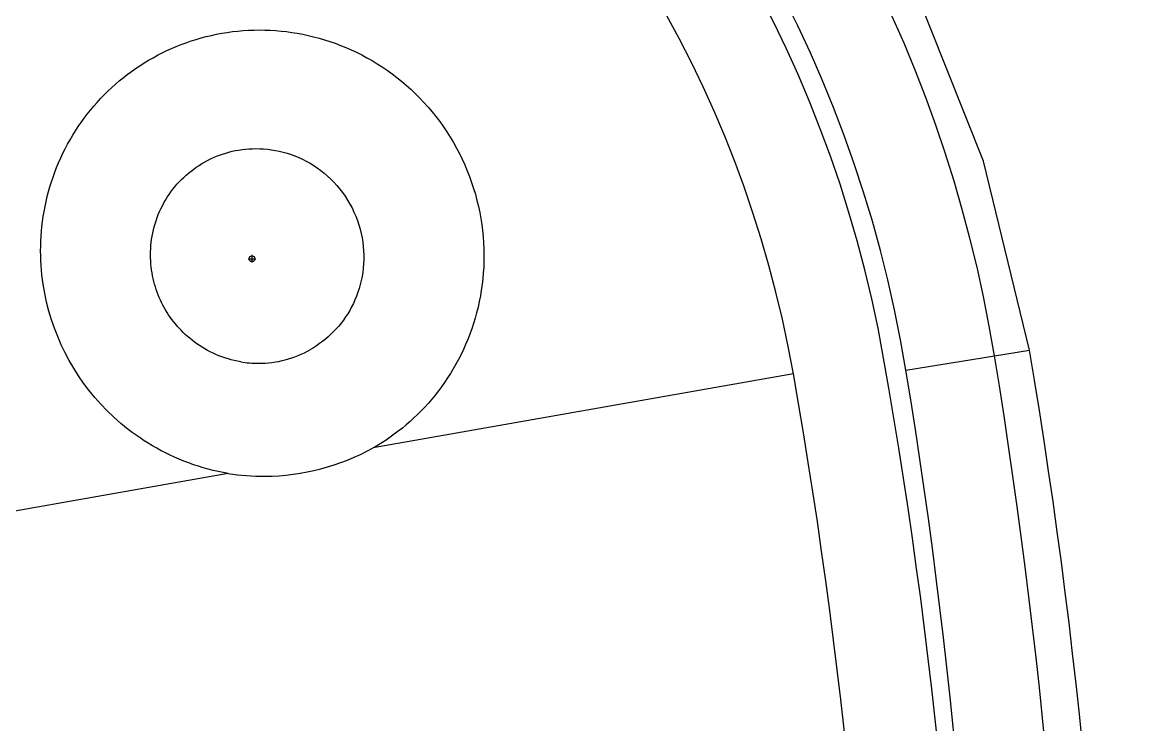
# Model space of a CAD drawing. Header units: millimetres. Extents: x 732 to 1037, y 127 to 299.
# Drawn here: x 735.29796 to 735.33521, y 279.35317 to 279.37663 of the extents above; entities that cross this region are included whole.
import ezdxf

# ---------------------------------------------------------------- set-up
doc = ezdxf.new("R2010")
doc.units = ezdxf.units.MM
doc.layers.add('I-ARQ', color=8, linetype='Continuous')

msp = doc.modelspace()

# ---------------------------------------------------------------- linework, layer by layer
at = {"layer": 'I-ARQ'}
for points, knots in [([(735.3304, 279.365492), (735.326925, 279.386757), (735.30896, 279.402635), (735.287429, 279.403471), (735.287429, 279.403471), (735.265899, 279.404308), (735.246755, 279.389871), (735.241641, 279.36894)], [0, 0, 0, 0, 0.5, 0.5, 0.5, 0.5, 1, 1, 1, 1]), ([(735.331566, 279.365682), (735.331566, 279.365682), (735.330033, 279.371996), (735.330033, 279.371996), (735.330033, 279.371996), (735.330033, 279.371996), (735.327625, 279.378032), (735.327625, 279.378032), (735.327625, 279.378032), (735.327625, 279.378032), (735.32439, 279.383671), (735.32439, 279.383671), (735.32439, 279.383671), (735.32439, 279.383671), (735.320392, 279.3888), (735.320392, 279.3888), (735.320392, 279.3888), (735.320392, 279.3888), (735.315712, 279.39332), (735.315712, 279.39332), (735.315712, 279.39332), (735.315712, 279.39332), (735.31044, 279.397139), (735.31044, 279.397139), (735.31044, 279.397139), (735.31044, 279.397139), (735.304683, 279.400182), (735.304683, 279.400182), (735.304683, 279.400182), (735.304683, 279.400182), (735.298553, 279.402388), (735.298553, 279.402388), (735.298553, 279.402388), (735.298553, 279.402388), (735.292173, 279.403714), (735.292173, 279.403714), (735.292173, 279.403714), (735.292173, 279.403714), (735.285669, 279.404135), (735.285669, 279.404135)], [0, 0, 0, 0, 0.1, 0.1, 0.1, 0.1, 0.2, 0.2, 0.2, 0.2, 0.3, 0.3, 0.3, 0.3, 0.4, 0.4, 0.4, 0.4, 0.5, 0.5, 0.5, 0.5, 0.6, 0.6, 0.6, 0.6, 0.7, 0.7, 0.7, 0.7, 0.8, 0.8, 0.8, 0.8, 0.9, 0.9, 0.9, 0.9, 1, 1, 1, 1]), ([(735.327446, 279.365009), (735.323889, 279.38677), (735.304223, 279.402157), (735.282245, 279.400373), (735.282245, 279.400373), (735.260267, 279.398589), (735.24334, 279.380232), (735.24334, 279.358182)], [0, 0, 0, 0, 0.5, 0.5, 0.5, 0.5, 1, 1, 1, 1]), ([(735.3267, 279.365416), (735.322949, 279.386691), (735.303559, 279.401569), (735.282039, 279.399686), (735.282039, 279.399686), (735.260518, 279.397803), (735.244007, 279.379785), (735.244007, 279.358182)], [0, 0, 0, 0, 0.5, 0.5, 0.5, 0.5, 1, 1, 1, 1]), ([(735.323688, 279.364886), (735.320211, 279.384597), (735.302246, 279.398383), (735.282305, 279.396638), (735.282305, 279.396638), (735.262366, 279.394894), (735.247066, 279.378198), (735.247066, 279.358182)], [0, 0, 0, 0, 0.5, 0.5, 0.5, 0.5, 1, 1, 1, 1]), ([(735.304831, 279.36156), (735.304831, 279.36156), (735.304662, 279.36159), (735.304662, 279.36159), (735.304662, 279.36159), (735.304662, 279.36159), (735.304494, 279.361625), (735.304494, 279.361625), (735.304494, 279.361625), (735.304494, 279.361625), (735.304327, 279.361664), (735.304327, 279.361664), (735.304327, 279.361664), (735.304327, 279.361664), (735.304161, 279.361705), (735.304161, 279.361705), (735.304161, 279.361705), (735.304161, 279.361705), (735.303996, 279.361752), (735.303996, 279.361752), (735.303996, 279.361752), (735.303996, 279.361752), (735.303833, 279.361801), (735.303833, 279.361801), (735.303833, 279.361801), (735.303833, 279.361801), (735.303671, 279.361854), (735.303671, 279.361854), (735.303671, 279.361854), (735.303671, 279.361854), (735.303511, 279.361911), (735.303511, 279.361911), (735.303511, 279.361911), (735.303511, 279.361911), (735.303352, 279.361971), (735.303352, 279.361971), (735.303352, 279.361971), (735.303352, 279.361971), (735.303195, 279.362034), (735.303195, 279.362034), (735.303195, 279.362034), (735.303195, 279.362034), (735.30304, 279.362101), (735.30304, 279.362101), (735.30304, 279.362101), (735.30304, 279.362101), (735.302888, 279.362172), (735.302888, 279.362172), (735.302888, 279.362172), (735.302888, 279.362172), (735.302738, 279.362245), (735.302738, 279.362245), (735.302738, 279.362245), (735.302738, 279.362245), (735.30259, 279.362321), (735.30259, 279.362321), (735.30259, 279.362321), (735.30259, 279.362321), (735.302444, 279.3624), (735.302444, 279.3624), (735.302444, 279.3624), (735.302444, 279.3624), (735.3023, 279.362483), (735.3023, 279.362483), (735.3023, 279.362483), (735.3023, 279.362483), (735.302159, 279.362567), (735.302159, 279.362567), (735.302159, 279.362567), (735.302159, 279.362567), (735.302021, 279.362655), (735.302021, 279.362655), (735.302021, 279.362655), (735.302021, 279.362655), (735.301885, 279.362745), (735.301885, 279.362745), (735.301885, 279.362745), (735.301885, 279.362745), (735.301752, 279.362838), (735.301752, 279.362838), (735.301752, 279.362838), (735.301752, 279.362838), (735.301622, 279.362932), (735.301622, 279.362932), (735.301622, 279.362932), (735.301622, 279.362932), (735.301495, 279.363029), (735.301495, 279.363029), (735.301495, 279.363029), (735.301495, 279.363029), (735.30137, 279.363128), (735.30137, 279.363128), (735.30137, 279.363128), (735.30137, 279.363128), (735.301247, 279.36323), (735.301247, 279.36323), (735.301247, 279.36323), (735.301247, 279.36323), (735.301013, 279.363438), (735.301013, 279.363438), (735.301013, 279.363438), (735.301013, 279.363438), (735.300789, 279.363654), (735.300789, 279.363654), (735.300789, 279.363654), (735.300789, 279.363654), (735.300575, 279.363875), (735.300575, 279.363875), (735.300575, 279.363875), (735.300575, 279.363875), (735.300374, 279.364103), (735.300374, 279.364103), (735.300374, 279.364103), (735.300374, 279.364103), (735.300182, 279.364338), (735.300182, 279.364338), (735.300182, 279.364338), (735.300182, 279.364338), (735.300002, 279.364577), (735.300002, 279.364577), (735.300002, 279.364577), (735.300002, 279.364577), (735.299832, 279.364823), (735.299832, 279.364823), (735.299832, 279.364823), (735.299832, 279.364823), (735.299673, 279.365075), (735.299673, 279.365075), (735.299673, 279.365075), (735.299673, 279.365075), (735.299524, 279.365331), (735.299524, 279.365331), (735.299524, 279.365331), (735.299524, 279.365331), (735.299386, 279.365592), (735.299386, 279.365592), (735.299386, 279.365592), (735.299386, 279.365592), (735.299257, 279.365859), (735.299257, 279.365859), (735.299257, 279.365859), (735.299257, 279.365859), (735.299139, 279.366131), (735.299139, 279.366131), (735.299139, 279.366131), (735.299139, 279.366131), (735.299031, 279.366409), (735.299031, 279.366409), (735.299031, 279.366409), (735.299031, 279.366409), (735.298933, 279.366693), (735.298933, 279.366693), (735.298933, 279.366693), (735.298933, 279.366693), (735.298846, 279.366982), (735.298846, 279.366982), (735.298846, 279.366982), (735.298846, 279.366982), (735.29877, 279.367277), (735.29877, 279.367277), (735.29877, 279.367277), (735.29877, 279.367277), (735.298706, 279.367578), (735.298706, 279.367578), (735.298706, 279.367578), (735.298706, 279.367578), (735.298653, 279.367884), (735.298653, 279.367884), (735.298653, 279.367884), (735.298653, 279.367884), (735.298613, 279.368195), (735.298613, 279.368195), (735.298613, 279.368195), (735.298613, 279.368195), (735.298598, 279.368353), (735.298598, 279.368353), (735.298598, 279.368353), (735.298598, 279.368353), (735.298585, 279.368511), (735.298585, 279.368511), (735.298585, 279.368511), (735.298585, 279.368511), (735.298577, 279.368672), (735.298577, 279.368672), (735.298577, 279.368672), (735.298577, 279.368672), (735.298572, 279.368832), (735.298572, 279.368832), (735.298572, 279.368832), (735.298572, 279.368832), (735.29857, 279.368994), (735.29857, 279.368994), (735.29857, 279.368994), (735.29857, 279.368994), (735.298571, 279.369157), (735.298571, 279.369157), (735.298571, 279.369157), (735.298571, 279.369157), (735.298577, 279.36932), (735.298577, 279.36932), (735.298577, 279.36932), (735.298577, 279.36932), (735.298584, 279.369484), (735.298584, 279.369484), (735.298584, 279.369484), (735.298584, 279.369484), (735.298598, 279.369649), (735.298598, 279.369649), (735.298598, 279.369649), (735.298598, 279.369649), (735.298613, 279.369813), (735.298613, 279.369813), (735.298613, 279.369813), (735.298613, 279.369813), (735.298633, 279.369979), (735.298633, 279.369979), (735.298633, 279.369979), (735.298633, 279.369979), (735.298657, 279.370145), (735.298657, 279.370145), (735.298657, 279.370145), (735.298657, 279.370145), (735.298684, 279.370311), (735.298684, 279.370311), (735.298684, 279.370311), (735.298684, 279.370311), (735.298716, 279.370477), (735.298716, 279.370477), (735.298716, 279.370477), (735.298716, 279.370477), (735.29875, 279.370642), (735.29875, 279.370642), (735.29875, 279.370642), (735.29875, 279.370642), (735.298789, 279.370807), (735.298789, 279.370807), (735.298789, 279.370807), (735.298789, 279.370807), (735.298832, 279.370972), (735.298832, 279.370972), (735.298832, 279.370972), (735.298832, 279.370972), (735.298879, 279.371135), (735.298879, 279.371135), (735.298879, 279.371135), (735.298879, 279.371135), (735.298929, 279.371299), (735.298929, 279.371299), (735.298929, 279.371299), (735.298929, 279.371299), (735.298984, 279.37146), (735.298984, 279.37146), (735.298984, 279.37146), (735.298984, 279.37146), (735.299042, 279.371622), (735.299042, 279.371622), (735.299042, 279.371622), (735.299042, 279.371622), (735.299104, 279.371782), (735.299104, 279.371782), (735.299104, 279.371782), (735.299104, 279.371782), (735.29917, 279.37194), (735.29917, 279.37194), (735.29917, 279.37194), (735.29917, 279.37194), (735.299239, 279.372097), (735.299239, 279.372097), (735.299239, 279.372097), (735.299239, 279.372097), (735.299312, 279.372253), (735.299312, 279.372253), (735.299312, 279.372253), (735.299312, 279.372253), (735.299388, 279.372406), (735.299388, 279.372406), (735.299388, 279.372406), (735.299388, 279.372406), (735.299469, 279.372558), (735.299469, 279.372558), (735.299469, 279.372558), (735.299469, 279.372558), (735.299553, 279.372708), (735.299553, 279.372708), (735.299553, 279.372708), (735.299553, 279.372708), (735.299639, 279.372856), (735.299639, 279.372856), (735.299639, 279.372856), (735.299639, 279.372856), (735.299731, 279.373002), (735.299731, 279.373002), (735.299731, 279.373002), (735.299731, 279.373002), (735.299824, 279.373145), (735.299824, 279.373145), (735.299824, 279.373145), (735.299824, 279.373145), (735.299921, 279.373287), (735.299921, 279.373287), (735.299921, 279.373287), (735.299921, 279.373287), (735.300022, 279.373426), (735.300022, 279.373426), (735.300022, 279.373426), (735.300022, 279.373426), (735.300126, 279.373562), (735.300126, 279.373562), (735.300126, 279.373562), (735.300126, 279.373562), (735.300233, 279.373696), (735.300233, 279.373696), (735.300233, 279.373696), (735.300233, 279.373696), (735.300342, 279.373828), (735.300342, 279.373828), (735.300342, 279.373828), (735.300342, 279.373828), (735.300455, 279.373955), (735.300455, 279.373955), (735.300455, 279.373955), (735.300455, 279.373955), (735.300571, 279.374082), (735.300571, 279.374082), (735.300571, 279.374082), (735.300571, 279.374082), (735.30069, 279.374205), (735.30069, 279.374205), (735.30069, 279.374205), (735.30069, 279.374205), (735.300811, 279.374325), (735.300811, 279.374325), (735.300811, 279.374325), (735.300811, 279.374325), (735.300935, 279.374443), (735.300935, 279.374443), (735.300935, 279.374443), (735.300935, 279.374443), (735.301063, 279.374558), (735.301063, 279.374558), (735.301063, 279.374558), (735.301063, 279.374558), (735.301192, 279.374669), (735.301192, 279.374669), (735.301192, 279.374669), (735.301192, 279.374669), (735.301324, 279.374778), (735.301324, 279.374778), (735.301324, 279.374778), (735.301324, 279.374778), (735.301459, 279.374883), (735.301459, 279.374883), (735.301459, 279.374883), (735.301459, 279.374883), (735.301597, 279.374985), (735.301597, 279.374985), (735.301597, 279.374985), (735.301597, 279.374985), (735.301737, 279.375084), (735.301737, 279.375084), (735.301737, 279.375084), (735.301737, 279.375084), (735.301878, 279.37518), (735.301878, 279.37518), (735.301878, 279.37518), (735.301878, 279.37518), (735.302023, 279.375272), (735.302023, 279.375272), (735.302023, 279.375272), (735.302023, 279.375272), (735.30217, 279.375361), (735.30217, 279.375361), (735.30217, 279.375361), (735.30217, 279.375361), (735.30232, 279.375447), (735.30232, 279.375447), (735.30232, 279.375447), (735.30232, 279.375447), (735.302472, 279.375529), (735.302472, 279.375529), (735.302472, 279.375529), (735.302472, 279.375529), (735.302625, 279.375608), (735.302625, 279.375608), (735.302625, 279.375608), (735.302625, 279.375608), (735.30278, 279.375684), (735.30278, 279.375684), (735.30278, 279.375684), (735.30278, 279.375684), (735.302938, 279.375755), (735.302938, 279.375755), (735.302938, 279.375755), (735.302938, 279.375755), (735.303097, 279.375823), (735.303097, 279.375823), (735.303097, 279.375823), (735.303097, 279.375823), (735.30326, 279.375887), (735.30326, 279.375887), (735.30326, 279.375887), (735.30326, 279.375887), (735.303422, 279.375948), (735.303422, 279.375948), (735.303422, 279.375948), (735.303422, 279.375948), (735.303588, 279.376004), (735.303588, 279.376004), (735.303588, 279.376004), (735.303588, 279.376004), (735.303755, 279.376058), (735.303755, 279.376058), (735.303755, 279.376058), (735.303755, 279.376058), (735.303924, 279.376107), (735.303924, 279.376107), (735.303924, 279.376107), (735.303924, 279.376107), (735.304094, 279.376151), (735.304094, 279.376151), (735.304094, 279.376151), (735.304094, 279.376151), (735.304266, 279.376192), (735.304266, 279.376192), (735.304266, 279.376192), (735.304266, 279.376192), (735.304439, 279.376229), (735.304439, 279.376229), (735.304439, 279.376229), (735.304439, 279.376229), (735.304615, 279.376262), (735.304615, 279.376262), (735.304615, 279.376262), (735.304615, 279.376262), (735.304791, 279.376291), (735.304791, 279.376291), (735.304791, 279.376291), (735.304791, 279.376291), (735.304969, 279.376316), (735.304969, 279.376316), (735.304969, 279.376316), (735.304969, 279.376316), (735.305147, 279.376336), (735.305147, 279.376336), (735.305147, 279.376336), (735.305147, 279.376336), (735.305327, 279.376352), (735.305327, 279.376352), (735.305327, 279.376352), (735.305327, 279.376352), (735.305509, 279.376363), (735.305509, 279.376363), (735.305509, 279.376363), (735.305509, 279.376363), (735.305691, 279.376369), (735.305691, 279.376369), (735.305691, 279.376369), (735.305691, 279.376369), (735.305874, 279.376372), (735.305874, 279.376372)], [0, 0, 0, 0, 0.008696, 0.008696, 0.008696, 0.008696, 0.017391, 0.017391, 0.017391, 0.017391, 0.026087, 0.026087, 0.026087, 0.026087, 0.034783, 0.034783, 0.034783, 0.034783, 0.043478, 0.043478, 0.043478, 0.043478, 0.052174, 0.052174, 0.052174, 0.052174, 0.06087, 0.06087, 0.06087, 0.06087, 0.069565, 0.069565, 0.069565, 0.069565, 0.078261, 0.078261, 0.078261, 0.078261, 0.086957, 0.086957, 0.086957, 0.086957, 0.095652, 0.095652, 0.095652, 0.095652, 0.104348, 0.104348, 0.104348, 0.104348, 0.113043, 0.113043, 0.113043, 0.113043, 0.121739, 0.121739, 0.121739, 0.121739, 0.130435, 0.130435, 0.130435, 0.130435, 0.13913, 0.13913, 0.13913, 0.13913, 0.147826, 0.147826, 0.147826, 0.147826, 0.156522, 0.156522, 0.156522, 0.156522, 0.165217, 0.165217, 0.165217, 0.165217, 0.173913, 0.173913, 0.173913, 0.173913, 0.182609, 0.182609, 0.182609, 0.182609, 0.191304, 0.191304, 0.191304, 0.191304, 0.2, 0.2, 0.2, 0.2, 0.208696, 0.208696, 0.208696, 0.208696, 0.217391, 0.217391, 0.217391, 0.217391, 0.226087, 0.226087, 0.226087, 0.226087, 0.234783, 0.234783, 0.234783, 0.234783, 0.243478, 0.243478, 0.243478, 0.243478, 0.252174, 0.252174, 0.252174, 0.252174, 0.26087, 0.26087, 0.26087, 0.26087, 0.269565, 0.269565, 0.269565, 0.269565, 0.278261, 0.278261, 0.278261, 0.278261, 0.286957, 0.286957, 0.286957, 0.286957, 0.295652, 0.295652, 0.295652, 0.295652, 0.304348, 0.304348, 0.304348, 0.304348, 0.313043, 0.313043, 0.313043, 0.313043, 0.321739, 0.321739, 0.321739, 0.321739, 0.330435, 0.330435, 0.330435, 0.330435, 0.33913, 0.33913, 0.33913, 0.33913, 0.347826, 0.347826, 0.347826, 0.347826, 0.356522, 0.356522, 0.356522, 0.356522, 0.365217, 0.365217, 0.365217, 0.365217, 0.373913, 0.373913, 0.373913, 0.373913, 0.382609, 0.382609, 0.382609, 0.382609, 0.391304, 0.391304, 0.391304, 0.391304, 0.4, 0.4, 0.4, 0.4, 0.408696, 0.408696, 0.408696, 0.408696, 0.417391, 0.417391, 0.417391, 0.417391, 0.426087, 0.426087, 0.426087, 0.426087, 0.434783, 0.434783, 0.434783, 0.434783, 0.443478, 0.443478, 0.443478, 0.443478, 0.452174, 0.452174, 0.452174, 0.452174, 0.46087, 0.46087, 0.46087, 0.46087, 0.469565, 0.469565, 0.469565, 0.469565, 0.478261, 0.478261, 0.478261, 0.478261, 0.486957, 0.486957, 0.486957, 0.486957, 0.495652, 0.495652, 0.495652, 0.495652, 0.504348, 0.504348, 0.504348, 0.504348, 0.513043, 0.513043, 0.513043, 0.513043, 0.521739, 0.521739, 0.521739, 0.521739, 0.530435, 0.530435, 0.530435, 0.530435, 0.53913, 0.53913, 0.53913, 0.53913, 0.547826, 0.547826, 0.547826, 0.547826, 0.556522, 0.556522, 0.556522, 0.556522, 0.565217, 0.565217, 0.565217, 0.565217, 0.573913, 0.573913, 0.573913, 0.573913, 0.582609, 0.582609, 0.582609, 0.582609, 0.591304, 0.591304, 0.591304, 0.591304, 0.6, 0.6, 0.6, 0.6, 0.608696, 0.608696, 0.608696, 0.608696, 0.617391, 0.617391, 0.617391, 0.617391, 0.626087, 0.626087, 0.626087, 0.626087, 0.634783, 0.634783, 0.634783, 0.634783, 0.643478, 0.643478, 0.643478, 0.643478, 0.652174, 0.652174, 0.652174, 0.652174, 0.66087, 0.66087, 0.66087, 0.66087, 0.669565, 0.669565, 0.669565, 0.669565, 0.678261, 0.678261, 0.678261, 0.678261, 0.686957, 0.686957, 0.686957, 0.686957, 0.695652, 0.695652, 0.695652, 0.695652, 0.704348, 0.704348, 0.704348, 0.704348, 0.713043, 0.713043, 0.713043, 0.713043, 0.721739, 0.721739, 0.721739, 0.721739, 0.730435, 0.730435, 0.730435, 0.730435, 0.73913, 0.73913, 0.73913, 0.73913, 0.747826, 0.747826, 0.747826, 0.747826, 0.756522, 0.756522, 0.756522, 0.756522, 0.765217, 0.765217, 0.765217, 0.765217, 0.773913, 0.773913, 0.773913, 0.773913, 0.782609, 0.782609, 0.782609, 0.782609, 0.791304, 0.791304, 0.791304, 0.791304, 0.8, 0.8, 0.8, 0.8, 0.808696, 0.808696, 0.808696, 0.808696, 0.817391, 0.817391, 0.817391, 0.817391, 0.826087, 0.826087, 0.826087, 0.826087, 0.834783, 0.834783, 0.834783, 0.834783, 0.843478, 0.843478, 0.843478, 0.843478, 0.852174, 0.852174, 0.852174, 0.852174, 0.86087, 0.86087, 0.86087, 0.86087, 0.869565, 0.869565, 0.869565, 0.869565, 0.878261, 0.878261, 0.878261, 0.878261, 0.886957, 0.886957, 0.886957, 0.886957, 0.895652, 0.895652, 0.895652, 0.895652, 0.904348, 0.904348, 0.904348, 0.904348, 0.913043, 0.913043, 0.913043, 0.913043, 0.921739, 0.921739, 0.921739, 0.921739, 0.930435, 0.930435, 0.930435, 0.930435, 0.93913, 0.93913, 0.93913, 0.93913, 0.947826, 0.947826, 0.947826, 0.947826, 0.956522, 0.956522, 0.956522, 0.956522, 0.965217, 0.965217, 0.965217, 0.965217, 0.973913, 0.973913, 0.973913, 0.973913, 0.982609, 0.982609, 0.982609, 0.982609, 0.991304, 0.991304, 0.991304, 0.991304, 1, 1, 1, 1]), ([(735.305874, 279.376372), (735.305874, 279.376372), (735.306053, 279.376369), (735.306053, 279.376369), (735.306053, 279.376369), (735.306053, 279.376369), (735.306231, 279.376364), (735.306231, 279.376364), (735.306231, 279.376364), (735.306231, 279.376364), (735.306411, 279.376353), (735.306411, 279.376353), (735.306411, 279.376353), (735.306411, 279.376353), (735.306591, 279.376337), (735.306591, 279.376337), (735.306591, 279.376337), (735.306591, 279.376337), (735.306772, 279.376317), (735.306772, 279.376317), (735.306772, 279.376317), (735.306772, 279.376317), (735.306953, 279.376293), (735.306953, 279.376293), (735.306953, 279.376293), (735.306953, 279.376293), (735.307135, 279.376264), (735.307135, 279.376264), (735.307135, 279.376264), (735.307135, 279.376264), (735.307315, 279.37623), (735.307315, 279.37623), (735.307315, 279.37623), (735.307315, 279.37623), (735.307496, 279.376191), (735.307496, 279.376191), (735.307496, 279.376191), (735.307496, 279.376191), (735.307678, 279.376148), (735.307678, 279.376148), (735.307678, 279.376148), (735.307678, 279.376148), (735.307859, 279.3761), (735.307859, 279.3761), (735.307859, 279.3761), (735.307859, 279.3761), (735.308039, 279.376048), (735.308039, 279.376048), (735.308039, 279.376048), (735.308039, 279.376048), (735.30822, 279.37599), (735.30822, 279.37599), (735.30822, 279.37599), (735.30822, 279.37599), (735.308399, 279.375926), (735.308399, 279.375926), (735.308399, 279.375926), (735.308399, 279.375926), (735.308578, 279.375859), (735.308578, 279.375859), (735.308578, 279.375859), (735.308578, 279.375859), (735.308756, 279.375786), (735.308756, 279.375786), (735.308756, 279.375786), (735.308756, 279.375786), (735.308933, 279.375708), (735.308933, 279.375708), (735.308933, 279.375708), (735.308933, 279.375708), (735.309109, 279.375626), (735.309109, 279.375626), (735.309109, 279.375626), (735.309109, 279.375626), (735.309284, 279.375538), (735.309284, 279.375538), (735.309284, 279.375538), (735.309284, 279.375538), (735.309457, 279.375446), (735.309457, 279.375446), (735.309457, 279.375446), (735.309457, 279.375446), (735.309629, 279.375349), (735.309629, 279.375349), (735.309629, 279.375349), (735.309629, 279.375349), (735.309798, 279.375246), (735.309798, 279.375246), (735.309798, 279.375246), (735.309798, 279.375246), (735.309966, 279.375138), (735.309966, 279.375138), (735.309966, 279.375138), (735.309966, 279.375138), (735.310132, 279.375026), (735.310132, 279.375026), (735.310132, 279.375026), (735.310132, 279.375026), (735.310295, 279.374908), (735.310295, 279.374908), (735.310295, 279.374908), (735.310295, 279.374908), (735.310455, 279.374786), (735.310455, 279.374786), (735.310455, 279.374786), (735.310455, 279.374786), (735.310613, 279.374659), (735.310613, 279.374659), (735.310613, 279.374659), (735.310613, 279.374659), (735.310769, 279.374526), (735.310769, 279.374526), (735.310769, 279.374526), (735.310769, 279.374526), (735.310922, 279.37439), (735.310922, 279.37439), (735.310922, 279.37439), (735.310922, 279.37439), (735.31107, 279.374249), (735.31107, 279.374249), (735.31107, 279.374249), (735.31107, 279.374249), (735.311216, 279.374104), (735.311216, 279.374104), (735.311216, 279.374104), (735.311216, 279.374104), (735.311358, 279.373953), (735.311358, 279.373953), (735.311358, 279.373953), (735.311358, 279.373953), (735.311496, 279.373799), (735.311496, 279.373799), (735.311496, 279.373799), (735.311496, 279.373799), (735.311631, 279.373641), (735.311631, 279.373641), (735.311631, 279.373641), (735.311631, 279.373641), (735.311761, 279.373478), (735.311761, 279.373478), (735.311761, 279.373478), (735.311761, 279.373478), (735.311887, 279.373312), (735.311887, 279.373312), (735.311887, 279.373312), (735.311887, 279.373312), (735.312008, 279.373142), (735.312008, 279.373142), (735.312008, 279.373142), (735.312008, 279.373142), (735.312125, 279.372969), (735.312125, 279.372969), (735.312125, 279.372969), (735.312125, 279.372969), (735.312237, 279.372793), (735.312237, 279.372793), (735.312237, 279.372793), (735.312237, 279.372793), (735.312344, 279.372612), (735.312344, 279.372612), (735.312344, 279.372612), (735.312344, 279.372612), (735.312446, 279.37243), (735.312446, 279.37243), (735.312446, 279.37243), (735.312446, 279.37243), (735.312544, 279.372244), (735.312544, 279.372244), (735.312544, 279.372244), (735.312544, 279.372244), (735.312637, 279.372056), (735.312637, 279.372056), (735.312637, 279.372056), (735.312637, 279.372056), (735.312723, 279.371864), (735.312723, 279.371864), (735.312723, 279.371864), (735.312723, 279.371864), (735.312805, 279.371672), (735.312805, 279.371672), (735.312805, 279.371672), (735.312805, 279.371672), (735.31288, 279.371476), (735.31288, 279.371476), (735.31288, 279.371476), (735.31288, 279.371476), (735.312952, 279.37128), (735.312952, 279.37128), (735.312952, 279.37128), (735.312952, 279.37128), (735.313016, 279.371082), (735.313016, 279.371082), (735.313016, 279.371082), (735.313016, 279.371082), (735.313076, 279.370883), (735.313076, 279.370883), (735.313076, 279.370883), (735.313076, 279.370883), (735.31313, 279.370681), (735.31313, 279.370681), (735.31313, 279.370681), (735.31313, 279.370681), (735.313178, 279.37048), (735.313178, 279.37048), (735.313178, 279.37048), (735.313178, 279.37048), (735.313221, 279.370279), (735.313221, 279.370279), (735.313221, 279.370279), (735.313221, 279.370279), (735.313258, 279.370076), (735.313258, 279.370076), (735.313258, 279.370076), (735.313258, 279.370076), (735.313289, 279.369873), (735.313289, 279.369873), (735.313289, 279.369873), (735.313289, 279.369873), (735.313314, 279.369671), (735.313314, 279.369671), (735.313314, 279.369671), (735.313314, 279.369671), (735.313334, 279.369468), (735.313334, 279.369468), (735.313334, 279.369468), (735.313334, 279.369468), (735.313349, 279.369266), (735.313349, 279.369266), (735.313349, 279.369266), (735.313349, 279.369266), (735.313358, 279.369064), (735.313358, 279.369064), (735.313358, 279.369064), (735.313358, 279.369064), (735.313362, 279.368864), (735.313362, 279.368864), (735.313362, 279.368864), (735.313362, 279.368864), (735.31336, 279.368664), (735.31336, 279.368664), (735.31336, 279.368664), (735.31336, 279.368664), (735.313353, 279.368465), (735.313353, 279.368465), (735.313353, 279.368465), (735.313353, 279.368465), (735.313341, 279.368266), (735.313341, 279.368266), (735.313341, 279.368266), (735.313341, 279.368266), (735.313323, 279.368071), (735.313323, 279.368071), (735.313323, 279.368071), (735.313323, 279.368071), (735.313301, 279.367876), (735.313301, 279.367876), (735.313301, 279.367876), (735.313301, 279.367876), (735.313274, 279.367683), (735.313274, 279.367683), (735.313274, 279.367683), (735.313274, 279.367683), (735.313242, 279.367491), (735.313242, 279.367491), (735.313242, 279.367491), (735.313242, 279.367491), (735.313205, 279.367303), (735.313205, 279.367303), (735.313205, 279.367303), (735.313205, 279.367303), (735.313164, 279.367115), (735.313164, 279.367115), (735.313164, 279.367115), (735.313164, 279.367115), (735.313117, 279.36693), (735.313117, 279.36693), (735.313117, 279.36693), (735.313117, 279.36693), (735.313067, 279.366746), (735.313067, 279.366746), (735.313067, 279.366746), (735.313067, 279.366746), (735.313013, 279.366566), (735.313013, 279.366566), (735.313013, 279.366566), (735.313013, 279.366566), (735.312954, 279.366387), (735.312954, 279.366387), (735.312954, 279.366387), (735.312954, 279.366387), (735.31289, 279.366211), (735.31289, 279.366211), (735.31289, 279.366211), (735.31289, 279.366211), (735.312822, 279.366037), (735.312822, 279.366037), (735.312822, 279.366037), (735.312822, 279.366037), (735.312751, 279.365867), (735.312751, 279.365867), (735.312751, 279.365867), (735.312751, 279.365867), (735.312676, 279.365698), (735.312676, 279.365698), (735.312676, 279.365698), (735.312676, 279.365698), (735.312598, 279.365533), (735.312598, 279.365533), (735.312598, 279.365533), (735.312598, 279.365533), (735.312514, 279.36537), (735.312514, 279.36537), (735.312514, 279.36537), (735.312514, 279.36537), (735.312429, 279.36521), (735.312429, 279.36521), (735.312429, 279.36521), (735.312429, 279.36521), (735.312338, 279.365054), (735.312338, 279.365054), (735.312338, 279.365054), (735.312338, 279.365054), (735.312246, 279.3649), (735.312246, 279.3649), (735.312246, 279.3649), (735.312246, 279.3649), (735.312149, 279.364749), (735.312149, 279.364749), (735.312149, 279.364749), (735.312149, 279.364749), (735.31205, 279.364602), (735.31205, 279.364602), (735.31205, 279.364602), (735.31205, 279.364602), (735.311947, 279.364456), (735.311947, 279.364456), (735.311947, 279.364456), (735.311947, 279.364456), (735.311842, 279.364316), (735.311842, 279.364316), (735.311842, 279.364316), (735.311842, 279.364316), (735.311733, 279.364177), (735.311733, 279.364177), (735.311733, 279.364177), (735.311733, 279.364177), (735.311622, 279.364042), (735.311622, 279.364042), (735.311622, 279.364042), (735.311622, 279.364042), (735.311507, 279.36391), (735.311507, 279.36391), (735.311507, 279.36391), (735.311507, 279.36391), (735.311391, 279.36378), (735.311391, 279.36378), (735.311391, 279.36378), (735.311391, 279.36378), (735.311271, 279.363656), (735.311271, 279.363656), (735.311271, 279.363656), (735.311271, 279.363656), (735.31115, 279.363533), (735.31115, 279.363533), (735.31115, 279.363533), (735.31115, 279.363533), (735.311025, 279.363414), (735.311025, 279.363414), (735.311025, 279.363414), (735.311025, 279.363414), (735.310898, 279.363299), (735.310898, 279.363299), (735.310898, 279.363299), (735.310898, 279.363299), (735.310769, 279.363187), (735.310769, 279.363187), (735.310769, 279.363187), (735.310769, 279.363187), (735.310639, 279.363078), (735.310639, 279.363078), (735.310639, 279.363078), (735.310639, 279.363078), (735.310505, 279.362972), (735.310505, 279.362972), (735.310505, 279.362972), (735.310505, 279.362972), (735.31037, 279.362871), (735.31037, 279.362871), (735.31037, 279.362871), (735.31037, 279.362871), (735.310233, 279.362772), (735.310233, 279.362772), (735.310233, 279.362772), (735.310233, 279.362772), (735.310094, 279.362678), (735.310094, 279.362678), (735.310094, 279.362678), (735.310094, 279.362678), (735.309952, 279.362585), (735.309952, 279.362585), (735.309952, 279.362585), (735.309952, 279.362585), (735.309809, 279.362497), (735.309809, 279.362497), (735.309809, 279.362497), (735.309809, 279.362497), (735.309664, 279.362413), (735.309664, 279.362413)], [0, 0, 0, 0, 0.009804, 0.009804, 0.009804, 0.009804, 0.019608, 0.019608, 0.019608, 0.019608, 0.029412, 0.029412, 0.029412, 0.029412, 0.039216, 0.039216, 0.039216, 0.039216, 0.04902, 0.04902, 0.04902, 0.04902, 0.058824, 0.058824, 0.058824, 0.058824, 0.068627, 0.068627, 0.068627, 0.068627, 0.078431, 0.078431, 0.078431, 0.078431, 0.088235, 0.088235, 0.088235, 0.088235, 0.098039, 0.098039, 0.098039, 0.098039, 0.107843, 0.107843, 0.107843, 0.107843, 0.117647, 0.117647, 0.117647, 0.117647, 0.127451, 0.127451, 0.127451, 0.127451, 0.137255, 0.137255, 0.137255, 0.137255, 0.147059, 0.147059, 0.147059, 0.147059, 0.156863, 0.156863, 0.156863, 0.156863, 0.166667, 0.166667, 0.166667, 0.166667, 0.176471, 0.176471, 0.176471, 0.176471, 0.186275, 0.186275, 0.186275, 0.186275, 0.196078, 0.196078, 0.196078, 0.196078, 0.205882, 0.205882, 0.205882, 0.205882, 0.215686, 0.215686, 0.215686, 0.215686, 0.22549, 0.22549, 0.22549, 0.22549, 0.235294, 0.235294, 0.235294, 0.235294, 0.245098, 0.245098, 0.245098, 0.245098, 0.254902, 0.254902, 0.254902, 0.254902, 0.264706, 0.264706, 0.264706, 0.264706, 0.27451, 0.27451, 0.27451, 0.27451, 0.284314, 0.284314, 0.284314, 0.284314, 0.294118, 0.294118, 0.294118, 0.294118, 0.303922, 0.303922, 0.303922, 0.303922, 0.313725, 0.313725, 0.313725, 0.313725, 0.323529, 0.323529, 0.323529, 0.323529, 0.333333, 0.333333, 0.333333, 0.333333, 0.343137, 0.343137, 0.343137, 0.343137, 0.352941, 0.352941, 0.352941, 0.352941, 0.362745, 0.362745, 0.362745, 0.362745, 0.372549, 0.372549, 0.372549, 0.372549, 0.382353, 0.382353, 0.382353, 0.382353, 0.392157, 0.392157, 0.392157, 0.392157, 0.401961, 0.401961, 0.401961, 0.401961, 0.411765, 0.411765, 0.411765, 0.411765, 0.421569, 0.421569, 0.421569, 0.421569, 0.431373, 0.431373, 0.431373, 0.431373, 0.441176, 0.441176, 0.441176, 0.441176, 0.45098, 0.45098, 0.45098, 0.45098, 0.460784, 0.460784, 0.460784, 0.460784, 0.470588, 0.470588, 0.470588, 0.470588, 0.480392, 0.480392, 0.480392, 0.480392, 0.490196, 0.490196, 0.490196, 0.490196, 0.5, 0.5, 0.5, 0.5, 0.509804, 0.509804, 0.509804, 0.509804, 0.519608, 0.519608, 0.519608, 0.519608, 0.529412, 0.529412, 0.529412, 0.529412, 0.539216, 0.539216, 0.539216, 0.539216, 0.54902, 0.54902, 0.54902, 0.54902, 0.558824, 0.558824, 0.558824, 0.558824, 0.568627, 0.568627, 0.568627, 0.568627, 0.578431, 0.578431, 0.578431, 0.578431, 0.588235, 0.588235, 0.588235, 0.588235, 0.598039, 0.598039, 0.598039, 0.598039, 0.607843, 0.607843, 0.607843, 0.607843, 0.617647, 0.617647, 0.617647, 0.617647, 0.627451, 0.627451, 0.627451, 0.627451, 0.637255, 0.637255, 0.637255, 0.637255, 0.647059, 0.647059, 0.647059, 0.647059, 0.656863, 0.656863, 0.656863, 0.656863, 0.666667, 0.666667, 0.666667, 0.666667, 0.676471, 0.676471, 0.676471, 0.676471, 0.686275, 0.686275, 0.686275, 0.686275, 0.696078, 0.696078, 0.696078, 0.696078, 0.705882, 0.705882, 0.705882, 0.705882, 0.715686, 0.715686, 0.715686, 0.715686, 0.72549, 0.72549, 0.72549, 0.72549, 0.735294, 0.735294, 0.735294, 0.735294, 0.745098, 0.745098, 0.745098, 0.745098, 0.754902, 0.754902, 0.754902, 0.754902, 0.764706, 0.764706, 0.764706, 0.764706, 0.77451, 0.77451, 0.77451, 0.77451, 0.784314, 0.784314, 0.784314, 0.784314, 0.794118, 0.794118, 0.794118, 0.794118, 0.803922, 0.803922, 0.803922, 0.803922, 0.813725, 0.813725, 0.813725, 0.813725, 0.823529, 0.823529, 0.823529, 0.823529, 0.833333, 0.833333, 0.833333, 0.833333, 0.843137, 0.843137, 0.843137, 0.843137, 0.852941, 0.852941, 0.852941, 0.852941, 0.862745, 0.862745, 0.862745, 0.862745, 0.872549, 0.872549, 0.872549, 0.872549, 0.882353, 0.882353, 0.882353, 0.882353, 0.892157, 0.892157, 0.892157, 0.892157, 0.901961, 0.901961, 0.901961, 0.901961, 0.911765, 0.911765, 0.911765, 0.911765, 0.921569, 0.921569, 0.921569, 0.921569, 0.931373, 0.931373, 0.931373, 0.931373, 0.941176, 0.941176, 0.941176, 0.941176, 0.95098, 0.95098, 0.95098, 0.95098, 0.960784, 0.960784, 0.960784, 0.960784, 0.970588, 0.970588, 0.970588, 0.970588, 0.980392, 0.980392, 0.980392, 0.980392, 0.990196, 0.990196, 0.990196, 0.990196, 1, 1, 1, 1]), ([(735.305245, 279.365288), (735.305245, 279.365288), (735.305139, 279.365308), (735.305139, 279.365308), (735.305139, 279.365308), (735.305139, 279.365308), (735.305032, 279.365332), (735.305032, 279.365332), (735.305032, 279.365332), (735.305032, 279.365332), (735.304928, 279.365357), (735.304928, 279.365357), (735.304928, 279.365357), (735.304928, 279.365357), (735.304824, 279.365386), (735.304824, 279.365386), (735.304824, 279.365386), (735.304824, 279.365386), (735.304721, 279.365419), (735.304721, 279.365419), (735.304721, 279.365419), (735.304721, 279.365419), (735.304619, 279.365454), (735.304619, 279.365454), (735.304619, 279.365454), (735.304619, 279.365454), (735.304519, 279.365492), (735.304519, 279.365492), (735.304519, 279.365492), (735.304519, 279.365492), (735.30442, 279.365533), (735.30442, 279.365533), (735.30442, 279.365533), (735.30442, 279.365533), (735.304325, 279.365577), (735.304325, 279.365577), (735.304325, 279.365577), (735.304325, 279.365577), (735.304229, 279.365623), (735.304229, 279.365623), (735.304229, 279.365623), (735.304229, 279.365623), (735.304135, 279.365671), (735.304135, 279.365671), (735.304135, 279.365671), (735.304135, 279.365671), (735.304044, 279.365722), (735.304044, 279.365722), (735.304044, 279.365722), (735.304044, 279.365722), (735.303956, 279.365776), (735.303956, 279.365776), (735.303956, 279.365776), (735.303956, 279.365776), (735.303868, 279.365831), (735.303868, 279.365831), (735.303868, 279.365831), (735.303868, 279.365831), (735.303784, 279.365889), (735.303784, 279.365889), (735.303784, 279.365889), (735.303784, 279.365889), (735.303701, 279.365949), (735.303701, 279.365949), (735.303701, 279.365949), (735.303701, 279.365949), (735.303621, 279.366011), (735.303621, 279.366011), (735.303621, 279.366011), (735.303621, 279.366011), (735.303543, 279.366074), (735.303543, 279.366074), (735.303543, 279.366074), (735.303543, 279.366074), (735.303468, 279.366139), (735.303468, 279.366139), (735.303468, 279.366139), (735.303468, 279.366139), (735.303394, 279.366204), (735.303394, 279.366204), (735.303394, 279.366204), (735.303394, 279.366204), (735.303324, 279.366272), (735.303324, 279.366272), (735.303324, 279.366272), (735.303324, 279.366272), (735.303255, 279.366342), (735.303255, 279.366342), (735.303255, 279.366342), (735.303255, 279.366342), (735.303189, 279.366412), (735.303189, 279.366412), (735.303189, 279.366412), (735.303189, 279.366412), (735.303125, 279.366485), (735.303125, 279.366485), (735.303125, 279.366485), (735.303125, 279.366485), (735.303064, 279.366557), (735.303064, 279.366557), (735.303064, 279.366557), (735.303064, 279.366557), (735.303004, 279.366632), (735.303004, 279.366632), (735.303004, 279.366632), (735.303004, 279.366632), (735.302947, 279.366707), (735.302947, 279.366707), (735.302947, 279.366707), (735.302947, 279.366707), (735.302891, 279.366784), (735.302891, 279.366784), (735.302891, 279.366784), (735.302891, 279.366784), (735.302839, 279.366862), (735.302839, 279.366862), (735.302839, 279.366862), (735.302839, 279.366862), (735.302788, 279.366941), (735.302788, 279.366941), (735.302788, 279.366941), (735.302788, 279.366941), (735.30274, 279.367021), (735.30274, 279.367021), (735.30274, 279.367021), (735.30274, 279.367021), (735.302693, 279.367102), (735.302693, 279.367102), (735.302693, 279.367102), (735.302693, 279.367102), (735.302649, 279.367185), (735.302649, 279.367185), (735.302649, 279.367185), (735.302649, 279.367185), (735.302606, 279.367267), (735.302606, 279.367267), (735.302606, 279.367267), (735.302606, 279.367267), (735.302566, 279.367352), (735.302566, 279.367352), (735.302566, 279.367352), (735.302566, 279.367352), (735.302528, 279.367437), (735.302528, 279.367437), (735.302528, 279.367437), (735.302528, 279.367437), (735.302493, 279.367524), (735.302493, 279.367524), (735.302493, 279.367524), (735.302493, 279.367524), (735.302459, 279.367612), (735.302459, 279.367612), (735.302459, 279.367612), (735.302459, 279.367612), (735.302428, 279.367702), (735.302428, 279.367702), (735.302428, 279.367702), (735.302428, 279.367702), (735.302399, 279.367791), (735.302399, 279.367791), (735.302399, 279.367791), (735.302399, 279.367791), (735.302371, 279.367884), (735.302371, 279.367884), (735.302371, 279.367884), (735.302371, 279.367884), (735.302347, 279.367976), (735.302347, 279.367976), (735.302347, 279.367976), (735.302347, 279.367976), (735.302325, 279.368071), (735.302325, 279.368071), (735.302325, 279.368071), (735.302325, 279.368071), (735.302305, 279.368165), (735.302305, 279.368165), (735.302305, 279.368165), (735.302305, 279.368165), (735.302287, 279.368261), (735.302287, 279.368261), (735.302287, 279.368261), (735.302287, 279.368261), (735.302272, 279.368358), (735.302272, 279.368358), (735.302272, 279.368358), (735.302272, 279.368358), (735.302259, 279.368457), (735.302259, 279.368457), (735.302259, 279.368457), (735.302259, 279.368457), (735.302249, 279.368556), (735.302249, 279.368556), (735.302249, 279.368556), (735.302249, 279.368556), (735.302242, 279.368657), (735.302242, 279.368657), (735.302242, 279.368657), (735.302242, 279.368657), (735.302238, 279.368757), (735.302238, 279.368757), (735.302238, 279.368757), (735.302238, 279.368757), (735.302237, 279.36886), (735.302237, 279.36886), (735.302237, 279.36886), (735.302237, 279.36886), (735.302238, 279.368962), (735.302238, 279.368962), (735.302238, 279.368962), (735.302238, 279.368962), (735.302242, 279.369066), (735.302242, 279.369066), (735.302242, 279.369066), (735.302242, 279.369066), (735.302249, 279.369169), (735.302249, 279.369169), (735.302249, 279.369169), (735.302249, 279.369169), (735.30226, 279.369274), (735.30226, 279.369274), (735.30226, 279.369274), (735.30226, 279.369274), (735.302274, 279.369378), (735.302274, 279.369378), (735.302274, 279.369378), (735.302274, 279.369378), (735.30229, 279.369483), (735.30229, 279.369483), (735.30229, 279.369483), (735.30229, 279.369483), (735.30231, 279.369587), (735.30231, 279.369587), (735.30231, 279.369587), (735.30231, 279.369587), (735.302333, 279.369692), (735.302333, 279.369692), (735.302333, 279.369692), (735.302333, 279.369692), (735.302359, 279.369796), (735.302359, 279.369796), (735.302359, 279.369796), (735.302359, 279.369796), (735.302388, 279.3699), (735.302388, 279.3699), (735.302388, 279.3699), (735.302388, 279.3699), (735.302422, 279.370003), (735.302422, 279.370003), (735.302422, 279.370003), (735.302422, 279.370003), (735.302457, 279.370105), (735.302457, 279.370105), (735.302457, 279.370105), (735.302457, 279.370105), (735.302496, 279.370205), (735.302496, 279.370205), (735.302496, 279.370205), (735.302496, 279.370205), (735.302538, 279.370305), (735.302538, 279.370305), (735.302538, 279.370305), (735.302538, 279.370305), (735.302583, 279.370404), (735.302583, 279.370404), (735.302583, 279.370404), (735.302583, 279.370404), (735.302632, 279.370501), (735.302632, 279.370501), (735.302632, 279.370501), (735.302632, 279.370501), (735.302683, 279.370597), (735.302683, 279.370597), (735.302683, 279.370597), (735.302683, 279.370597), (735.302736, 279.370691), (735.302736, 279.370691), (735.302736, 279.370691), (735.302736, 279.370691), (735.302793, 279.370784), (735.302793, 279.370784), (735.302793, 279.370784), (735.302793, 279.370784), (735.302853, 279.370874), (735.302853, 279.370874), (735.302853, 279.370874), (735.302853, 279.370874), (735.302916, 279.370963), (735.302916, 279.370963), (735.302916, 279.370963), (735.302916, 279.370963), (735.30298, 279.37105), (735.30298, 279.37105), (735.30298, 279.37105), (735.30298, 279.37105), (735.303048, 279.371134), (735.303048, 279.371134), (735.303048, 279.371134), (735.303048, 279.371134), (735.303118, 279.371217), (735.303118, 279.371217), (735.303118, 279.371217), (735.303118, 279.371217), (735.303191, 279.371297), (735.303191, 279.371297), (735.303191, 279.371297), (735.303191, 279.371297), (735.303266, 279.371375), (735.303266, 279.371375), (735.303266, 279.371375), (735.303266, 279.371375), (735.303343, 279.37145), (735.303343, 279.37145), (735.303343, 279.37145), (735.303343, 279.37145), (735.303423, 279.371523), (735.303423, 279.371523), (735.303423, 279.371523), (735.303423, 279.371523), (735.303505, 279.371594), (735.303505, 279.371594), (735.303505, 279.371594), (735.303505, 279.371594), (735.303589, 279.371662), (735.303589, 279.371662), (735.303589, 279.371662), (735.303589, 279.371662), (735.303676, 279.371728), (735.303676, 279.371728), (735.303676, 279.371728), (735.303676, 279.371728), (735.303764, 279.371791), (735.303764, 279.371791), (735.303764, 279.371791), (735.303764, 279.371791), (735.303854, 279.371851), (735.303854, 279.371851), (735.303854, 279.371851), (735.303854, 279.371851), (735.303946, 279.371908), (735.303946, 279.371908), (735.303946, 279.371908), (735.303946, 279.371908), (735.30404, 279.371962), (735.30404, 279.371962), (735.30404, 279.371962), (735.30404, 279.371962), (735.304136, 279.372015), (735.304136, 279.372015), (735.304136, 279.372015), (735.304136, 279.372015), (735.304233, 279.372064), (735.304233, 279.372064), (735.304233, 279.372064), (735.304233, 279.372064), (735.304333, 279.372109), (735.304333, 279.372109), (735.304333, 279.372109), (735.304333, 279.372109), (735.304434, 279.372152), (735.304434, 279.372152), (735.304434, 279.372152), (735.304434, 279.372152), (735.304537, 279.372192), (735.304537, 279.372192), (735.304537, 279.372192), (735.304537, 279.372192), (735.304641, 279.372228), (735.304641, 279.372228), (735.304641, 279.372228), (735.304641, 279.372228), (735.304746, 279.372262), (735.304746, 279.372262), (735.304746, 279.372262), (735.304746, 279.372262), (735.304853, 279.372292), (735.304853, 279.372292), (735.304853, 279.372292), (735.304853, 279.372292), (735.304962, 279.37232), (735.304962, 279.37232), (735.304962, 279.37232), (735.304962, 279.37232), (735.305071, 279.372343), (735.305071, 279.372343), (735.305071, 279.372343), (735.305071, 279.372343), (735.305183, 279.372363), (735.305183, 279.372363), (735.305183, 279.372363), (735.305183, 279.372363), (735.305295, 279.37238), (735.305295, 279.37238), (735.305295, 279.37238), (735.305295, 279.37238), (735.305407, 279.372393), (735.305407, 279.372393), (735.305407, 279.372393), (735.305407, 279.372393), (735.305522, 279.372402), (735.305522, 279.372402), (735.305522, 279.372402), (735.305522, 279.372402), (735.305637, 279.372407), (735.305637, 279.372407), (735.305637, 279.372407), (735.305637, 279.372407), (735.305752, 279.37241), (735.305752, 279.37241)], [0, 0, 0, 0, 0.009804, 0.009804, 0.009804, 0.009804, 0.019608, 0.019608, 0.019608, 0.019608, 0.029412, 0.029412, 0.029412, 0.029412, 0.039216, 0.039216, 0.039216, 0.039216, 0.04902, 0.04902, 0.04902, 0.04902, 0.058824, 0.058824, 0.058824, 0.058824, 0.068627, 0.068627, 0.068627, 0.068627, 0.078431, 0.078431, 0.078431, 0.078431, 0.088235, 0.088235, 0.088235, 0.088235, 0.098039, 0.098039, 0.098039, 0.098039, 0.107843, 0.107843, 0.107843, 0.107843, 0.117647, 0.117647, 0.117647, 0.117647, 0.127451, 0.127451, 0.127451, 0.127451, 0.137255, 0.137255, 0.137255, 0.137255, 0.147059, 0.147059, 0.147059, 0.147059, 0.156863, 0.156863, 0.156863, 0.156863, 0.166667, 0.166667, 0.166667, 0.166667, 0.176471, 0.176471, 0.176471, 0.176471, 0.186275, 0.186275, 0.186275, 0.186275, 0.196078, 0.196078, 0.196078, 0.196078, 0.205882, 0.205882, 0.205882, 0.205882, 0.215686, 0.215686, 0.215686, 0.215686, 0.22549, 0.22549, 0.22549, 0.22549, 0.235294, 0.235294, 0.235294, 0.235294, 0.245098, 0.245098, 0.245098, 0.245098, 0.254902, 0.254902, 0.254902, 0.254902, 0.264706, 0.264706, 0.264706, 0.264706, 0.27451, 0.27451, 0.27451, 0.27451, 0.284314, 0.284314, 0.284314, 0.284314, 0.294118, 0.294118, 0.294118, 0.294118, 0.303922, 0.303922, 0.303922, 0.303922, 0.313725, 0.313725, 0.313725, 0.313725, 0.323529, 0.323529, 0.323529, 0.323529, 0.333333, 0.333333, 0.333333, 0.333333, 0.343137, 0.343137, 0.343137, 0.343137, 0.352941, 0.352941, 0.352941, 0.352941, 0.362745, 0.362745, 0.362745, 0.362745, 0.372549, 0.372549, 0.372549, 0.372549, 0.382353, 0.382353, 0.382353, 0.382353, 0.392157, 0.392157, 0.392157, 0.392157, 0.401961, 0.401961, 0.401961, 0.401961, 0.411765, 0.411765, 0.411765, 0.411765, 0.421569, 0.421569, 0.421569, 0.421569, 0.431373, 0.431373, 0.431373, 0.431373, 0.441176, 0.441176, 0.441176, 0.441176, 0.45098, 0.45098, 0.45098, 0.45098, 0.460784, 0.460784, 0.460784, 0.460784, 0.470588, 0.470588, 0.470588, 0.470588, 0.480392, 0.480392, 0.480392, 0.480392, 0.490196, 0.490196, 0.490196, 0.490196, 0.5, 0.5, 0.5, 0.5, 0.509804, 0.509804, 0.509804, 0.509804, 0.519608, 0.519608, 0.519608, 0.519608, 0.529412, 0.529412, 0.529412, 0.529412, 0.539216, 0.539216, 0.539216, 0.539216, 0.54902, 0.54902, 0.54902, 0.54902, 0.558824, 0.558824, 0.558824, 0.558824, 0.568627, 0.568627, 0.568627, 0.568627, 0.578431, 0.578431, 0.578431, 0.578431, 0.588235, 0.588235, 0.588235, 0.588235, 0.598039, 0.598039, 0.598039, 0.598039, 0.607843, 0.607843, 0.607843, 0.607843, 0.617647, 0.617647, 0.617647, 0.617647, 0.627451, 0.627451, 0.627451, 0.627451, 0.637255, 0.637255, 0.637255, 0.637255, 0.647059, 0.647059, 0.647059, 0.647059, 0.656863, 0.656863, 0.656863, 0.656863, 0.666667, 0.666667, 0.666667, 0.666667, 0.676471, 0.676471, 0.676471, 0.676471, 0.686275, 0.686275, 0.686275, 0.686275, 0.696078, 0.696078, 0.696078, 0.696078, 0.705882, 0.705882, 0.705882, 0.705882, 0.715686, 0.715686, 0.715686, 0.715686, 0.72549, 0.72549, 0.72549, 0.72549, 0.735294, 0.735294, 0.735294, 0.735294, 0.745098, 0.745098, 0.745098, 0.745098, 0.754902, 0.754902, 0.754902, 0.754902, 0.764706, 0.764706, 0.764706, 0.764706, 0.77451, 0.77451, 0.77451, 0.77451, 0.784314, 0.784314, 0.784314, 0.784314, 0.794118, 0.794118, 0.794118, 0.794118, 0.803922, 0.803922, 0.803922, 0.803922, 0.813725, 0.813725, 0.813725, 0.813725, 0.823529, 0.823529, 0.823529, 0.823529, 0.833333, 0.833333, 0.833333, 0.833333, 0.843137, 0.843137, 0.843137, 0.843137, 0.852941, 0.852941, 0.852941, 0.852941, 0.862745, 0.862745, 0.862745, 0.862745, 0.872549, 0.872549, 0.872549, 0.872549, 0.882353, 0.882353, 0.882353, 0.882353, 0.892157, 0.892157, 0.892157, 0.892157, 0.901961, 0.901961, 0.901961, 0.901961, 0.911765, 0.911765, 0.911765, 0.911765, 0.921569, 0.921569, 0.921569, 0.921569, 0.931373, 0.931373, 0.931373, 0.931373, 0.941176, 0.941176, 0.941176, 0.941176, 0.95098, 0.95098, 0.95098, 0.95098, 0.960784, 0.960784, 0.960784, 0.960784, 0.970588, 0.970588, 0.970588, 0.970588, 0.980392, 0.980392, 0.980392, 0.980392, 0.990196, 0.990196, 0.990196, 0.990196, 1, 1, 1, 1]), ([(735.305752, 279.37241), (735.305752, 279.37241), (735.305881, 279.372407), (735.305881, 279.372407), (735.305881, 279.372407), (735.305881, 279.372407), (735.306011, 279.372401), (735.306011, 279.372401), (735.306011, 279.372401), (735.306011, 279.372401), (735.306142, 279.372389), (735.306142, 279.372389), (735.306142, 279.372389), (735.306142, 279.372389), (735.306271, 279.372372), (735.306271, 279.372372), (735.306271, 279.372372), (735.306271, 279.372372), (735.306402, 279.372351), (735.306402, 279.372351), (735.306402, 279.372351), (735.306402, 279.372351), (735.306534, 279.372324), (735.306534, 279.372324), (735.306534, 279.372324), (735.306534, 279.372324), (735.306664, 279.372292), (735.306664, 279.372292), (735.306664, 279.372292), (735.306664, 279.372292), (735.306794, 279.372254), (735.306794, 279.372254), (735.306794, 279.372254), (735.306794, 279.372254), (735.306925, 279.372212), (735.306925, 279.372212), (735.306925, 279.372212), (735.306925, 279.372212), (735.307053, 279.372164), (735.307053, 279.372164), (735.307053, 279.372164), (735.307053, 279.372164), (735.307182, 279.37211), (735.307182, 279.37211), (735.307182, 279.37211), (735.307182, 279.37211), (735.307309, 279.372052), (735.307309, 279.372052), (735.307309, 279.372052), (735.307309, 279.372052), (735.307435, 279.371988), (735.307435, 279.371988), (735.307435, 279.371988), (735.307435, 279.371988), (735.307559, 279.371919), (735.307559, 279.371919), (735.307559, 279.371919), (735.307559, 279.371919), (735.307681, 279.371844), (735.307681, 279.371844), (735.307681, 279.371844), (735.307681, 279.371844), (735.307801, 279.371764), (735.307801, 279.371764), (735.307801, 279.371764), (735.307801, 279.371764), (735.307919, 279.371679), (735.307919, 279.371679), (735.307919, 279.371679), (735.307919, 279.371679), (735.308033, 279.371587), (735.308033, 279.371587), (735.308033, 279.371587), (735.308033, 279.371587), (735.308145, 279.371492), (735.308145, 279.371492), (735.308145, 279.371492), (735.308145, 279.371492), (735.308253, 279.371391), (735.308253, 279.371391), (735.308253, 279.371391), (735.308253, 279.371391), (735.308358, 279.371285), (735.308358, 279.371285), (735.308358, 279.371285), (735.308358, 279.371285), (735.308458, 279.371174), (735.308458, 279.371174), (735.308458, 279.371174), (735.308458, 279.371174), (735.308553, 279.37106), (735.308553, 279.37106), (735.308553, 279.37106), (735.308553, 279.37106), (735.308645, 279.370941), (735.308645, 279.370941), (735.308645, 279.370941), (735.308645, 279.370941), (735.308732, 279.370817), (735.308732, 279.370817), (735.308732, 279.370817), (735.308732, 279.370817), (735.308814, 279.37069), (735.308814, 279.37069), (735.308814, 279.37069), (735.308814, 279.37069), (735.308891, 279.37056), (735.308891, 279.37056), (735.308891, 279.37056), (735.308891, 279.37056), (735.308961, 279.370427), (735.308961, 279.370427), (735.308961, 279.370427), (735.308961, 279.370427), (735.309026, 279.370291), (735.309026, 279.370291), (735.309026, 279.370291), (735.309026, 279.370291), (735.309087, 279.370152), (735.309087, 279.370152), (735.309087, 279.370152), (735.309087, 279.370152), (735.30914, 279.370011), (735.30914, 279.370011), (735.30914, 279.370011), (735.30914, 279.370011), (735.309188, 279.369868), (735.309188, 279.369868), (735.309188, 279.369868), (735.309188, 279.369868), (735.30923, 279.369724), (735.30923, 279.369724), (735.30923, 279.369724), (735.30923, 279.369724), (735.309266, 279.36958), (735.309266, 279.36958), (735.309266, 279.36958), (735.309266, 279.36958), (735.309296, 279.369434), (735.309296, 279.369434), (735.309296, 279.369434), (735.309296, 279.369434), (735.309319, 279.369287), (735.309319, 279.369287), (735.309319, 279.369287), (735.309319, 279.369287), (735.309336, 279.369141), (735.309336, 279.369141), (735.309336, 279.369141), (735.309336, 279.369141), (735.309348, 279.368995), (735.309348, 279.368995), (735.309348, 279.368995), (735.309348, 279.368995), (735.309354, 279.368851), (735.309354, 279.368851), (735.309354, 279.368851), (735.309354, 279.368851), (735.309353, 279.368706), (735.309353, 279.368706), (735.309353, 279.368706), (735.309353, 279.368706), (735.309347, 279.368562), (735.309347, 279.368562), (735.309347, 279.368562), (735.309347, 279.368562), (735.309335, 279.36842), (735.309335, 279.36842), (735.309335, 279.36842), (735.309335, 279.36842), (735.309318, 279.368281), (735.309318, 279.368281), (735.309318, 279.368281), (735.309318, 279.368281), (735.309296, 279.368142), (735.309296, 279.368142), (735.309296, 279.368142), (735.309296, 279.368142), (735.309268, 279.368006), (735.309268, 279.368006), (735.309268, 279.368006), (735.309268, 279.368006), (735.309236, 279.367871), (735.309236, 279.367871), (735.309236, 279.367871), (735.309236, 279.367871), (735.309199, 279.36774), (735.309199, 279.36774), (735.309199, 279.36774), (735.309199, 279.36774), (735.309157, 279.367611), (735.309157, 279.367611), (735.309157, 279.367611), (735.309157, 279.367611), (735.30911, 279.367484), (735.30911, 279.367484), (735.30911, 279.367484), (735.30911, 279.367484), (735.309059, 279.367361), (735.309059, 279.367361), (735.309059, 279.367361), (735.309059, 279.367361), (735.309004, 279.36724), (735.309004, 279.36724), (735.309004, 279.36724), (735.309004, 279.36724), (735.308945, 279.367121), (735.308945, 279.367121), (735.308945, 279.367121), (735.308945, 279.367121), (735.308882, 279.367008), (735.308882, 279.367008), (735.308882, 279.367008), (735.308882, 279.367008), (735.308815, 279.366895), (735.308815, 279.366895), (735.308815, 279.366895), (735.308815, 279.366895), (735.308745, 279.366787), (735.308745, 279.366787), (735.308745, 279.366787), (735.308745, 279.366787), (735.308671, 279.366683), (735.308671, 279.366683), (735.308671, 279.366683), (735.308671, 279.366683), (735.308595, 279.366582), (735.308595, 279.366582), (735.308595, 279.366582), (735.308595, 279.366582), (735.308515, 279.366483), (735.308515, 279.366483), (735.308515, 279.366483), (735.308515, 279.366483), (735.308432, 279.366388), (735.308432, 279.366388), (735.308432, 279.366388), (735.308432, 279.366388), (735.308345, 279.366297), (735.308345, 279.366297), (735.308345, 279.366297), (735.308345, 279.366297), (735.308257, 279.36621), (735.308257, 279.36621), (735.308257, 279.36621), (735.308257, 279.36621), (735.308166, 279.366125), (735.308166, 279.366125), (735.308166, 279.366125), (735.308166, 279.366125), (735.308073, 279.366045), (735.308073, 279.366045), (735.308073, 279.366045), (735.308073, 279.366045), (735.307977, 279.365968), (735.307977, 279.365968), (735.307977, 279.365968), (735.307977, 279.365968), (735.307879, 279.365896), (735.307879, 279.365896), (735.307879, 279.365896), (735.307879, 279.365896), (735.307778, 279.365826), (735.307778, 279.365826), (735.307778, 279.365826), (735.307778, 279.365826), (735.307677, 279.365761), (735.307677, 279.365761), (735.307677, 279.365761), (735.307677, 279.365761), (735.307572, 279.365699), (735.307572, 279.365699)], [0, 0, 0, 0, 0.014706, 0.014706, 0.014706, 0.014706, 0.029412, 0.029412, 0.029412, 0.029412, 0.044118, 0.044118, 0.044118, 0.044118, 0.058824, 0.058824, 0.058824, 0.058824, 0.073529, 0.073529, 0.073529, 0.073529, 0.088235, 0.088235, 0.088235, 0.088235, 0.102941, 0.102941, 0.102941, 0.102941, 0.117647, 0.117647, 0.117647, 0.117647, 0.132353, 0.132353, 0.132353, 0.132353, 0.147059, 0.147059, 0.147059, 0.147059, 0.161765, 0.161765, 0.161765, 0.161765, 0.176471, 0.176471, 0.176471, 0.176471, 0.191176, 0.191176, 0.191176, 0.191176, 0.205882, 0.205882, 0.205882, 0.205882, 0.220588, 0.220588, 0.220588, 0.220588, 0.235294, 0.235294, 0.235294, 0.235294, 0.25, 0.25, 0.25, 0.25, 0.264706, 0.264706, 0.264706, 0.264706, 0.279412, 0.279412, 0.279412, 0.279412, 0.294118, 0.294118, 0.294118, 0.294118, 0.308824, 0.308824, 0.308824, 0.308824, 0.323529, 0.323529, 0.323529, 0.323529, 0.338235, 0.338235, 0.338235, 0.338235, 0.352941, 0.352941, 0.352941, 0.352941, 0.367647, 0.367647, 0.367647, 0.367647, 0.382353, 0.382353, 0.382353, 0.382353, 0.397059, 0.397059, 0.397059, 0.397059, 0.411765, 0.411765, 0.411765, 0.411765, 0.426471, 0.426471, 0.426471, 0.426471, 0.441176, 0.441176, 0.441176, 0.441176, 0.455882, 0.455882, 0.455882, 0.455882, 0.470588, 0.470588, 0.470588, 0.470588, 0.485294, 0.485294, 0.485294, 0.485294, 0.5, 0.5, 0.5, 0.5, 0.514706, 0.514706, 0.514706, 0.514706, 0.529412, 0.529412, 0.529412, 0.529412, 0.544118, 0.544118, 0.544118, 0.544118, 0.558824, 0.558824, 0.558824, 0.558824, 0.573529, 0.573529, 0.573529, 0.573529, 0.588235, 0.588235, 0.588235, 0.588235, 0.602941, 0.602941, 0.602941, 0.602941, 0.617647, 0.617647, 0.617647, 0.617647, 0.632353, 0.632353, 0.632353, 0.632353, 0.647059, 0.647059, 0.647059, 0.647059, 0.661765, 0.661765, 0.661765, 0.661765, 0.676471, 0.676471, 0.676471, 0.676471, 0.691176, 0.691176, 0.691176, 0.691176, 0.705882, 0.705882, 0.705882, 0.705882, 0.720588, 0.720588, 0.720588, 0.720588, 0.735294, 0.735294, 0.735294, 0.735294, 0.75, 0.75, 0.75, 0.75, 0.764706, 0.764706, 0.764706, 0.764706, 0.779412, 0.779412, 0.779412, 0.779412, 0.794118, 0.794118, 0.794118, 0.794118, 0.808824, 0.808824, 0.808824, 0.808824, 0.823529, 0.823529, 0.823529, 0.823529, 0.838235, 0.838235, 0.838235, 0.838235, 0.852941, 0.852941, 0.852941, 0.852941, 0.867647, 0.867647, 0.867647, 0.867647, 0.882353, 0.882353, 0.882353, 0.882353, 0.897059, 0.897059, 0.897059, 0.897059, 0.911765, 0.911765, 0.911765, 0.911765, 0.926471, 0.926471, 0.926471, 0.926471, 0.941176, 0.941176, 0.941176, 0.941176, 0.955882, 0.955882, 0.955882, 0.955882, 0.970588, 0.970588, 0.970588, 0.970588, 0.985294, 0.985294, 0.985294, 0.985294, 1, 1, 1, 1]), ([(735.305622, 279.36883), (735.305569, 279.36883), (735.305526, 279.368786), (735.305526, 279.368733), (735.305526, 279.368733), (735.305526, 279.36868), (735.305569, 279.368637), (735.305622, 279.368637), (735.305622, 279.368637), (735.305676, 279.368637), (735.305718, 279.36868), (735.305718, 279.368733), (735.305718, 279.368733), (735.305718, 279.368786), (735.305676, 279.36883), (735.305622, 279.36883)], [0, 0, 0, 0, 0.25, 0.25, 0.25, 0.25, 0.5, 0.5, 0.5, 0.5, 0.75, 0.75, 0.75, 0.75, 1, 1, 1, 1])]:
    msp.add_open_spline(points, degree=3, knots=knots, dxfattribs=at)
for points in [[(735.305622, 279.368859), (735.305622, 279.368859), (735.305622, 279.368608), (735.305622, 279.368608)], [(735.305498, 279.368733), (735.305498, 279.368733), (735.305747, 279.368733), (735.305747, 279.368733)], [(735.305836, 279.365239), (735.306445, 279.365239), (735.307042, 279.365397), (735.307572, 279.365699)], [(735.327446, 279.365009), (735.327446, 279.365009), (735.3304, 279.365492), (735.3304, 279.365492)], [(735.3304, 279.365492), (735.3304, 279.365492), (735.331566, 279.365682), (735.331566, 279.365682)], [(735.3304, 279.300778), (735.333903, 279.322207), (735.333903, 279.344062), (735.3304, 279.365492)], [(735.331566, 279.300588), (735.33521, 279.322133), (735.33521, 279.344137), (735.331566, 279.365682)], [(735.305245, 279.365288), (735.305441, 279.365256), (735.305638, 279.365239), (735.305836, 279.365239)], [(735.3267, 279.300854), (735.330466, 279.32221), (735.330466, 279.34406), (735.3267, 279.365416)], [(735.323688, 279.364886), (735.323688, 279.364886), (735.309664, 279.362413), (735.309664, 279.362413)], [(735.323688, 279.301385), (735.327391, 279.322389), (735.327391, 279.34388), (735.323688, 279.364886)], [(735.327446, 279.301261), (735.330896, 279.32237), (735.330896, 279.3439), (735.327446, 279.365009)], [(735.306055, 279.361469), (735.307318, 279.361477), (735.308559, 279.361801), (735.309664, 279.362413)], [(735.304831, 279.36156), (735.304831, 279.36156), (735.292969, 279.359469), (735.292969, 279.359469)], [(735.304831, 279.36156), (735.305236, 279.361497), (735.305646, 279.361467), (735.306055, 279.361469)]]:
    msp.add_open_spline(points, degree=3, dxfattribs=at)

doc.saveas('drawing.dxf')
